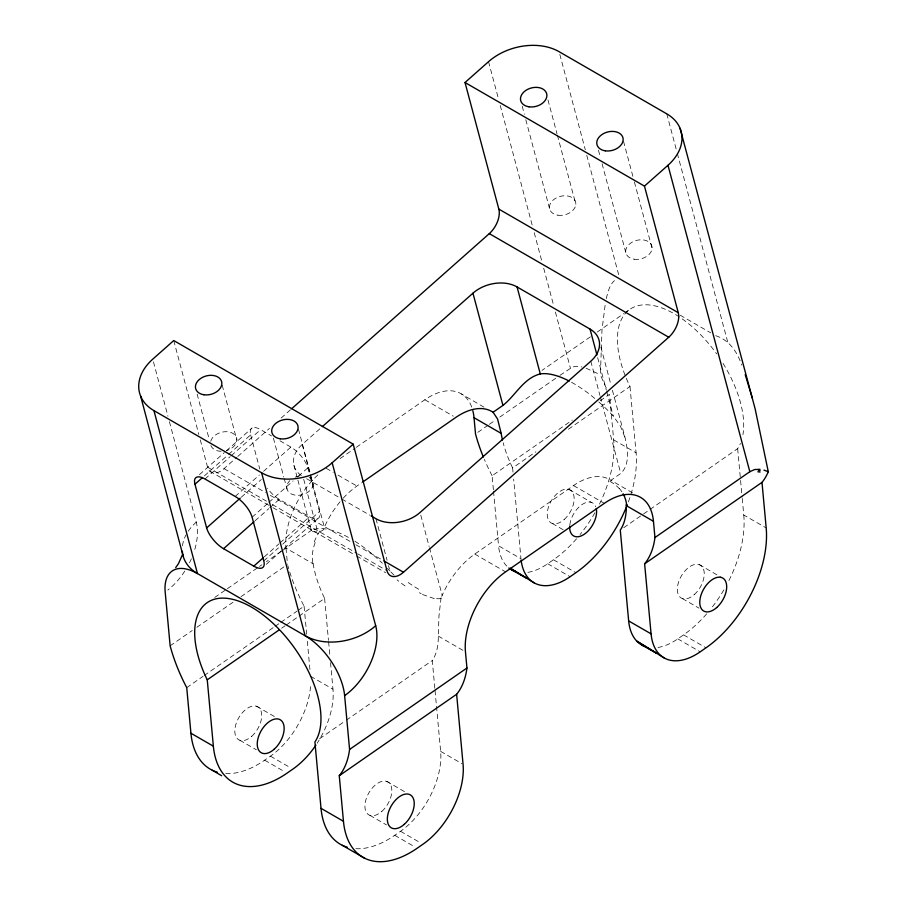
<?xml version="1.0" encoding="UTF-8"?>
<svg xmlns="http://www.w3.org/2000/svg" width="907" height="907" viewBox="0 0 907 907"><rect width="100%" height="100%" fill="white"/><g stroke="black" fill="none" stroke-linecap="round" stroke-linejoin="round"><path stroke-width="0.68" stroke-dasharray="4.54 3.4" d="M606.205 387.822A130.052 67.163 55.2 0 1 600.411 374.806L601.976 330.114L605.457 302.473M340.034 501.82A63.445 36.631 -60 0 0 324.343 527.284C324.547 534.926 301.872 531.411 316.951 528.883A88.047 35.985 48.5 0 1 350.374 538.497M606.239 298.596C607.973 292.326 609.266 285.115 614.436 280.648M612.406 390.271L625.127 437.877C627.667 449.214 630.206 464.543 620.773 473.443L610.921 480.291A63.445 36.631 -60 0 0 573.519 485.562L474.78 554.075A63.445 36.631 -60 0 0 442.185 595.321L441.709 596.398M441.074 597.792L438.965 615.91L438.308 636.102A88.818 45.872 55.2 0 1 432.276 660.545L434.85 688.492M199.438 474.656L224.301 452.627M226.285 450.87L252.146 427.957M204.426 475.846L227.544 455.359M228.598 454.43L250.661 434.884A19.036 7.778 48.5 0 1 260.649 429.646L271.533 435.927M204.948 478.987L230.174 456.64M231.217 455.711L260.649 429.646M200.288 439.918L207.567 467.15A19.036 10.986 -60 0 0 224.04 468.636L236.716 457.4M237.781 456.459L269.481 428.376M281.113 418.082L290.625 409.647M235.174 496.446L259.345 475.03M263.552 471.3L290.875 447.094A19.036 7.778 48.5 0 1 307.813 467.876L309.264 473.341M241.319 497.195L261.284 479.508M301.362 475.574A31.722 22.426 -15 0 1 302.212 444.441L321.305 427.537M252.112 517.217L267.871 503.249M268.925 502.319L293.097 480.914M298.346 476.254L307.813 467.876M255.094 520.765L268.755 508.657M269.81 507.727L279.265 499.349L309.491 516.809A19.036 7.778 48.5 0 0 319.479 511.571L309.638 474.701M264.311 556.841L279.016 543.803M280.07 542.874L309.491 516.809M263.778 560.911L278.494 547.873M282.701 544.155L319.479 511.571M266.273 564.301L283.188 549.325M284.174 548.44L317.994 518.487M281.283 551.331L266.465 561.626M282.417 550.549L311.872 530.028M590.344 336.86L542.001 370.385M597.237 332.064L623.676 313.675M624.821 312.881L629.413 309.684M340.08 458.591L355.181 448.115M356.338 447.298L424.873 399.749A63.445 36.631 -60 0 1 471.901 407.594M343.231 498.158A63.445 36.631 -60 0 1 356.939 486.039L361.587 482.819M170.142 645.841L192.216 630.524M196.864 627.293L232.895 602.305M241.024 596.659L284.016 566.818M477.83 432.333L488.238 425.111M489.395 424.306L495.177 420.292M499.814 417.084L558.814 376.144M559.97 375.339L572.498 366.995L576.682 366.269L581.818 366.938M186.729 687.653L202.998 676.373M204.166 675.556L273.88 627.179M275.048 626.374L279.696 623.154M280.853 622.338L297.122 611.057M298.29 610.252L304.094 606.216A130.052 67.163 55.2 0 1 287.848 565.673M493.397 489.769L492.104 475.756L572.283 420.122M600.173 400.769L609.47 394.318L613.665 439.884A95.167 54.942 -60 0 1 599.357 504.337M281.624 628.222L285.104 625.807M286.272 625.002L297.893 616.941M299.049 616.125L324.615 598.393A88.818 45.872 55.2 0 1 313.153 563.837L312.972 562.612M513.011 472.128L512.625 467.933L535.867 451.799M568.394 429.226L629.991 386.495A88.818 45.872 55.2 0 1 635.217 306.543A88.818 45.872 55.2 0 1 716.666 353.866M225.752 773.592A95.167 54.942 -60 0 0 264.64 760.179L270.422 756.166A63.445 36.631 -60 0 0 310.716 683.889M527.885 572.351A63.445 36.631 -60 0 0 547.692 563.757L553.474 559.755A95.167 54.942 -60 0 0 576.569 538.747M319.559 738.763L345.125 721.031M346.293 720.215L432.276 660.545M623.778 527.67L642.371 514.768M643.528 513.963L737.652 448.648A88.818 45.872 55.2 0 0 740.452 443.41M355.839 848.703A95.167 54.942 -60 0 0 394.738 835.29L400.509 831.277A63.445 36.631 -60 0 0 440.643 751.37L434.986 689.887M657.972 647.462A63.445 36.631 -60 0 0 677.79 638.868L683.572 634.866A95.167 54.942 -60 0 0 706.666 613.858M214.732 597.441L226.228 589.482M227.374 588.688L258.416 567.192M259.572 566.399L261.862 564.812M434.294 598.62L421.245 594.074M586.069 368.208L600.411 374.806M483.953 407.175L461.47 393.955M632.553 492.886L610.921 480.291M680.182 315.194L710.771 332.858M715.668 335.681C729.432 340.08 737.323 352.131 741.722 365.056M613.665 439.884L636.09 452.831A95.167 54.942 -60 0 1 628.268 502.263M742.232 498.408L743.763 514.995L766.188 527.942M424.873 399.749L453.307 416.154M573.519 485.562L604.323 503.351M569.097 489.485L591.523 502.433M699.195 564.596L721.621 577.544M552.318 523.475L565.299 530.969M682.415 598.586L698.934 608.121M553.474 559.755L575.9 572.702M683.572 634.866L705.997 647.813M547.692 563.757L570.118 576.716M677.79 638.868L700.215 651.827M493.521 491.163L498.555 545.799L520.981 558.746L513.657 479.111M279.991 440.813L290.875 447.094M326.135 468.261L333.243 472.366M337.982 475.098L356.939 486.039M474.78 554.075L505.584 571.864M306.623 478.703L340.681 498.362M341.905 499.065L369.875 515.221M224.04 468.636L265.547 492.603M270.422 495.415L350.998 541.933M355.873 544.756L381.507 559.551M207.567 467.15L267.372 501.684M272.259 504.496L356.485 553.123M357.709 553.837L387.006 570.752M209.88 471.243L271.715 506.945M272.928 507.648L355.374 555.243M356.587 555.946L385.69 572.748M317.915 474.871A63.445 36.631 -60 0 0 286.011 548.168L313.153 563.837M438.308 636.102L464.271 651.09M310.545 676.259L332.971 689.207A63.445 36.631 -60 0 1 317.212 743.162M440.643 751.37L461.89 763.637M256.658 706.281L276.726 717.868M386.756 781.392L405.644 792.299M270.422 756.166L290.489 767.753M400.509 831.277L420.587 842.864M239.879 740.271L256.409 749.817M369.977 815.382L386.495 824.928M264.64 760.179L284.707 771.766M394.738 835.29L414.805 846.877M394.103 575.197L389.931 571.025L388.502 565.662M598.847 401.937A88.047 35.985 48.5 0 1 613.279 416.041L620.399 426.086L625.127 437.877M666.758 113.84L676.951 151.991M677.314 153.362L727.902 342.744M623.506 141.265L632.916 176.491M634.367 181.91L652.099 248.303M598.461 150.188L600.264 156.968M602.078 163.736L625.966 253.166M559.823 54.409L585.298 149.78M586.75 155.233L619.141 276.499M547.975 99.94L557.023 133.817M557.374 135.177L575.843 204.279M600.888 347.098L610.967 384.874M597.656 357.619L606.375 390.225M606.738 391.586L613.268 416.052M590.797 361.224L599.935 395.441M600.298 396.812L620.773 473.443M522.194 106.164L524.359 114.293M525.811 119.713L549.699 209.132M488.533 61.676L498.771 99.985M500.233 105.461L532.386 225.843M534.212 232.68L541.887 261.409M543.712 268.245L553.939 306.555M555.401 312.019L570.39 368.106M420.791 515.199L429.124 546.433M429.487 547.783L442.185 595.321M375.963 518.725L387.062 560.299M298.46 429.215L310.285 473.499M310.648 474.849L313.153 484.236M302.212 444.441L324.343 527.284M303.698 479.27L316.951 528.883M293.936 465.314L297.519 478.737M297.881 480.075L311.384 530.64M273.392 438.104L283.789 477.025M284.152 478.363L287.009 489.1M250.661 434.884L259.776 469.01M222.192 385.192L236.886 440.212M197.125 394.069L209.313 439.702M173.747 340.556L198.837 434.476M153.453 361.893L167.954 416.222M169.405 421.653L196.252 522.149A50.758 29.307 -60 0 1 194.404 550.674M737.652 448.648L740.452 479.055M740.577 480.438L742.107 497.025M629.991 386.495L636.09 452.831M324.615 598.393L328.47 640.308M328.606 641.702L330.012 657.065M330.533 662.654L332.971 689.207M304.094 606.216L306.679 634.231M307.326 641.238L310.024 670.647M286.011 548.168L287.508 564.403M279.265 499.349A19.036 7.778 48.5 0 1 267.44 488.374M506.786 566.115A63.445 36.631 -60 0 1 498.555 545.799M492.104 475.756A130.052 67.163 55.2 0 1 484.338 459.373M594.924 512.716A95.167 54.942 -60 0 1 580.117 534.506M512.625 467.933A88.818 45.872 55.2 0 1 503.147 442.718M723.015 363.367A88.818 45.872 55.2 0 1 742.935 434.634M743.763 514.995A95.167 54.942 -60 0 1 727.856 582.623M723.843 589.879A95.167 54.942 -60 0 1 711.95 607.429M609.901 481.311A61.472 44.942 -22.1 0 1 619.186 488.465M441.085 598.427A20.612 15.873 85.5 0 1 434.374 598.155M354.92 541.252A88.047 35.985 48.5 0 1 382.346 563.247M387.436 568.36A88.047 35.985 48.5 0 1 389.942 571.013M405.112 585.99A56.325 26.666 45.1 0 1 397.062 579.845M418.717 589.244A72.299 30.736 44.3 0 1 405.724 580.718M421.165 593.666A71.596 35.26 46.6 0 1 419.397 592.747M619.22 488.385A53.74 38.978 -14.1 0 1 621.851 491.775M571.489 382.278A88.047 35.985 48.5 0 1 595.434 398.989M312.734 562.657A53.74 43.627 -15.7 0 1 315.375 542.182M314.196 542.069A61.551 48.388 -23.9 0 1 321.225 529.132M182.466 545.821A50.758 35.872 -15 0 1 186.06 534.801M188.203 531.241A50.758 35.872 -15 0 1 196.252 522.149M191.366 558.791A50.758 29.307 -60 0 1 189.2 563.36M184.779 571.093A50.758 29.307 -60 0 1 167.863 590.038M309.14 477.399A13.435 9.489 -15 0 1 309.672 490.812A13.435 9.489 -15 0 1 291.249 493.907A13.435 9.489 -15 0 1 289.832 480.642M295.138 477.161A13.435 9.489 -15 0 1 301.612 475.733M210.741 441.278A13.435 9.489 -15 0 1 224.414 431.766A13.435 9.489 -15 0 1 236.852 438.943A13.435 9.489 -15 0 1 226.727 450.507M221.115 451.301A13.435 9.489 -15 0 1 210.843 445.371M569.811 524.904A19.036 10.986 -60 0 1 581.693 504.802A19.036 10.986 -60 0 1 595.74 506.718M634.208 259.221A13.435 9.489 -15 0 0 651.94 246.375A13.435 9.489 -15 0 0 630.569 243.178A13.435 9.489 -15 0 0 634.208 259.221M557.952 215.197A13.435 9.489 -15 0 0 575.684 202.34A13.435 9.489 -15 0 0 554.302 199.155A13.435 9.489 -15 0 0 557.952 215.197M564.188 519.473A19.036 10.986 -60 0 0 570.22 489.995A19.036 10.986 -60 0 0 547.703 509.961A19.036 10.986 -60 0 0 564.188 519.473M251.749 736.28A19.036 10.986 -60 0 0 257.781 706.802A19.036 10.986 -60 0 0 235.264 726.768A19.036 10.986 -60 0 0 251.749 736.28M694.286 594.584A19.036 10.986 -60 0 0 700.317 565.106A19.036 10.986 -60 0 0 677.801 585.072A19.036 10.986 -60 0 0 694.286 594.584M381.847 811.391A19.036 10.986 -60 0 0 387.879 781.902A19.036 10.986 -60 0 0 365.362 801.879A19.036 10.986 -60 0 0 381.847 811.391"/><path stroke-width="1.36" d="M182.454 554.71L178.532 563.53L175.697 567.623M291.68 408.717L489.304 233.632A19.036 10.986 -60 0 0 498.839 209.109L465.019 82.514L488.533 61.676A50.758 35.872 -15 0 1 559.097 51.688L666.758 113.84A50.758 35.872 -15 0 1 667.983 165.278L749.828 471.708L654.956 537.545A130.052 67.163 55.2 0 1 644.628 563.814L651.079 633.857A63.445 36.631 -60 0 0 700.215 651.827L705.997 647.813A95.167 54.942 -60 0 0 766.188 527.942L761.993 482.377A130.052 67.163 55.2 0 0 768.286 471.731L755.123 408.796L680.057 128.318M194.96 484.225A19.036 7.778 48.5 0 1 204.948 478.987L235.174 496.446A19.036 7.778 48.5 0 1 252.112 517.217L263.778 560.911A19.036 7.778 48.5 0 1 253.801 566.149L223.564 548.69A19.036 7.778 48.5 0 1 206.637 527.919L194.96 484.225L202.318 477.706M206.637 527.919L240.264 498.124M322.37 426.596L472.955 293.188A31.722 22.426 -15 0 1 517.058 286.941L590.038 329.082L596.931 354.898M223.564 548.69L254.039 521.695M153.941 410.622L261.601 472.774A50.758 35.872 -15 0 0 332.166 462.785L353.197 444.158L173.747 340.556L152.727 359.183A50.758 35.872 -15 0 0 153.941 410.622L197.465 573.575L305.137 635.739A50.758 26.212 55.2 0 1 344.626 695.612L349.58 749.443A130.052 67.163 55.2 0 1 339.263 775.712L343.458 821.288A95.167 54.942 -60 0 0 417.163 848.238L422.945 844.224A63.445 36.631 -60 0 0 463.069 764.318L456.629 694.274A130.052 67.163 55.2 0 0 466.946 668.006L465.45 651.77A63.445 36.631 -60 0 1 505.584 571.864L604.323 503.351A63.445 36.631 -60 0 1 653.459 521.31L654.956 537.545M353.197 444.158L387.006 570.752A19.036 10.986 -60 0 0 403.479 572.238L668.754 337.234A19.036 10.986 -60 0 0 678.277 312.711L644.469 186.116L667.983 165.278M253.801 566.149L263.257 557.771M362.743 482.014L455.677 417.526A63.445 36.631 -60 0 1 493.079 412.254L502.932 405.406C515.709 395.384 523.486 378.151 540.289 373.911A88.047 35.985 48.5 0 1 569.256 381.087M315.908 745.135A63.445 36.631 -60 0 1 292.848 769.113L287.065 773.127A95.167 54.942 -60 0 1 213.36 746.178L207.25 679.831L279.299 629.832M349.58 749.443L466.946 668.006M339.263 775.712L456.629 694.274M644.628 563.814L761.993 482.377M749.828 471.708L754.613 469.543L760.055 469.304M763.955 470.109L768.286 471.731M511.888 570.004L526.026 577.804L510.392 568.304L534.325 582.952M641.986 645.115L656.124 652.915L636.884 641.226L664.423 658.063M364.773 858.283L342.347 845.324M465.019 82.514L644.469 186.116M498.839 209.109L678.277 312.711M489.304 233.632L668.754 337.234M472.853 410.769A63.445 36.631 -60 0 1 474.021 417.708L501.163 433.376A88.818 45.872 55.2 0 0 502.478 440.008M626.284 504.53L626.318 505.641L653.459 521.31M626.318 505.641A88.818 45.872 55.2 0 1 620.286 530.096L628.653 620.91L651.079 633.857M371.099 515.924L375.963 518.725A31.722 22.426 -15 0 0 420.066 512.478L590.797 361.224A31.722 22.426 -15 0 0 590.038 329.082M383.956 560.957L403.479 572.238M182.318 551.286A50.758 35.872 -15 0 0 197.465 573.575A50.758 26.212 55.2 0 0 165.187 592.01L170.142 645.841A130.052 67.163 55.2 0 0 186.729 687.653L190.924 733.23L213.36 746.178M207.25 679.831A88.818 45.872 55.2 0 1 212.374 599.924A88.818 45.872 55.2 0 1 293.675 646.861A88.818 45.872 55.2 0 1 314.91 741.994L321.021 808.33L343.458 821.288M212.249 770.224L221.625 775.723M493.079 412.254L497.558 418.989L501.163 433.376M745.203 374.602L752.391 398.286M517.058 286.941L540.289 373.911M472.955 293.188L502.932 405.406M332.166 462.785L375.691 625.739A50.758 29.307 -60 0 1 344.626 695.612M261.601 472.774L305.137 635.739A50.758 35.872 -15 0 0 375.691 625.739M182.999 555.538L140.642 396.144M474.021 417.708L475.517 433.943A130.052 67.163 55.2 0 0 483.363 457.026M516.128 571.761A63.445 36.631 -60 0 1 508.85 567.986M521.106 559.959A63.445 36.631 -60 0 0 570.118 576.716L575.9 572.702A95.167 54.942 -60 0 0 627.281 504.859M646.226 646.872A63.445 36.631 -60 0 1 628.653 620.91M347.392 847.285A95.167 54.942 -60 0 1 321.021 808.33M757.844 471.81A108.432 25.056 -20.6 0 1 760.077 472.025M758.456 470.461A83.761 22.97 -28.5 0 1 760.1 470.574M217.295 772.174A95.167 54.942 -60 0 1 190.924 733.23M623.075 493.759A53.74 38.978 -14.1 0 1 626.578 504.473M596.284 508.532A19.036 10.986 -60 0 1 584.097 534.37A19.036 10.986 -60 0 1 569.709 526.071M280.206 438.795A13.435 9.489 -15 0 0 297.938 425.939A13.435 9.489 -15 0 0 276.567 422.753A13.435 9.489 -15 0 0 280.206 438.795M605.264 150.823A13.435 9.489 -15 0 0 622.996 137.977A13.435 9.489 -15 0 0 601.613 134.792A13.435 9.489 -15 0 0 605.264 150.823M203.95 394.76A13.435 9.489 -15 0 0 221.682 381.904A13.435 9.489 -15 0 0 200.3 378.718A13.435 9.489 -15 0 0 203.95 394.76M528.996 106.799A13.435 9.489 -15 0 0 546.728 93.943A13.435 9.489 -15 0 0 525.346 90.757A13.435 9.489 -15 0 0 528.996 106.799M274.186 749.227A19.036 10.986 -60 0 0 280.218 719.75A19.036 10.986 -60 0 0 257.701 739.715A19.036 10.986 -60 0 0 274.186 749.227M716.711 607.543A19.036 10.986 -60 0 0 722.743 578.054A19.036 10.986 -60 0 0 700.227 598.019A19.036 10.986 -60 0 0 716.711 607.543M404.273 824.338A19.036 10.986 -60 0 0 410.315 794.861A19.036 10.986 -60 0 0 387.799 814.826A19.036 10.986 -60 0 0 404.273 824.338"/></g></svg>
